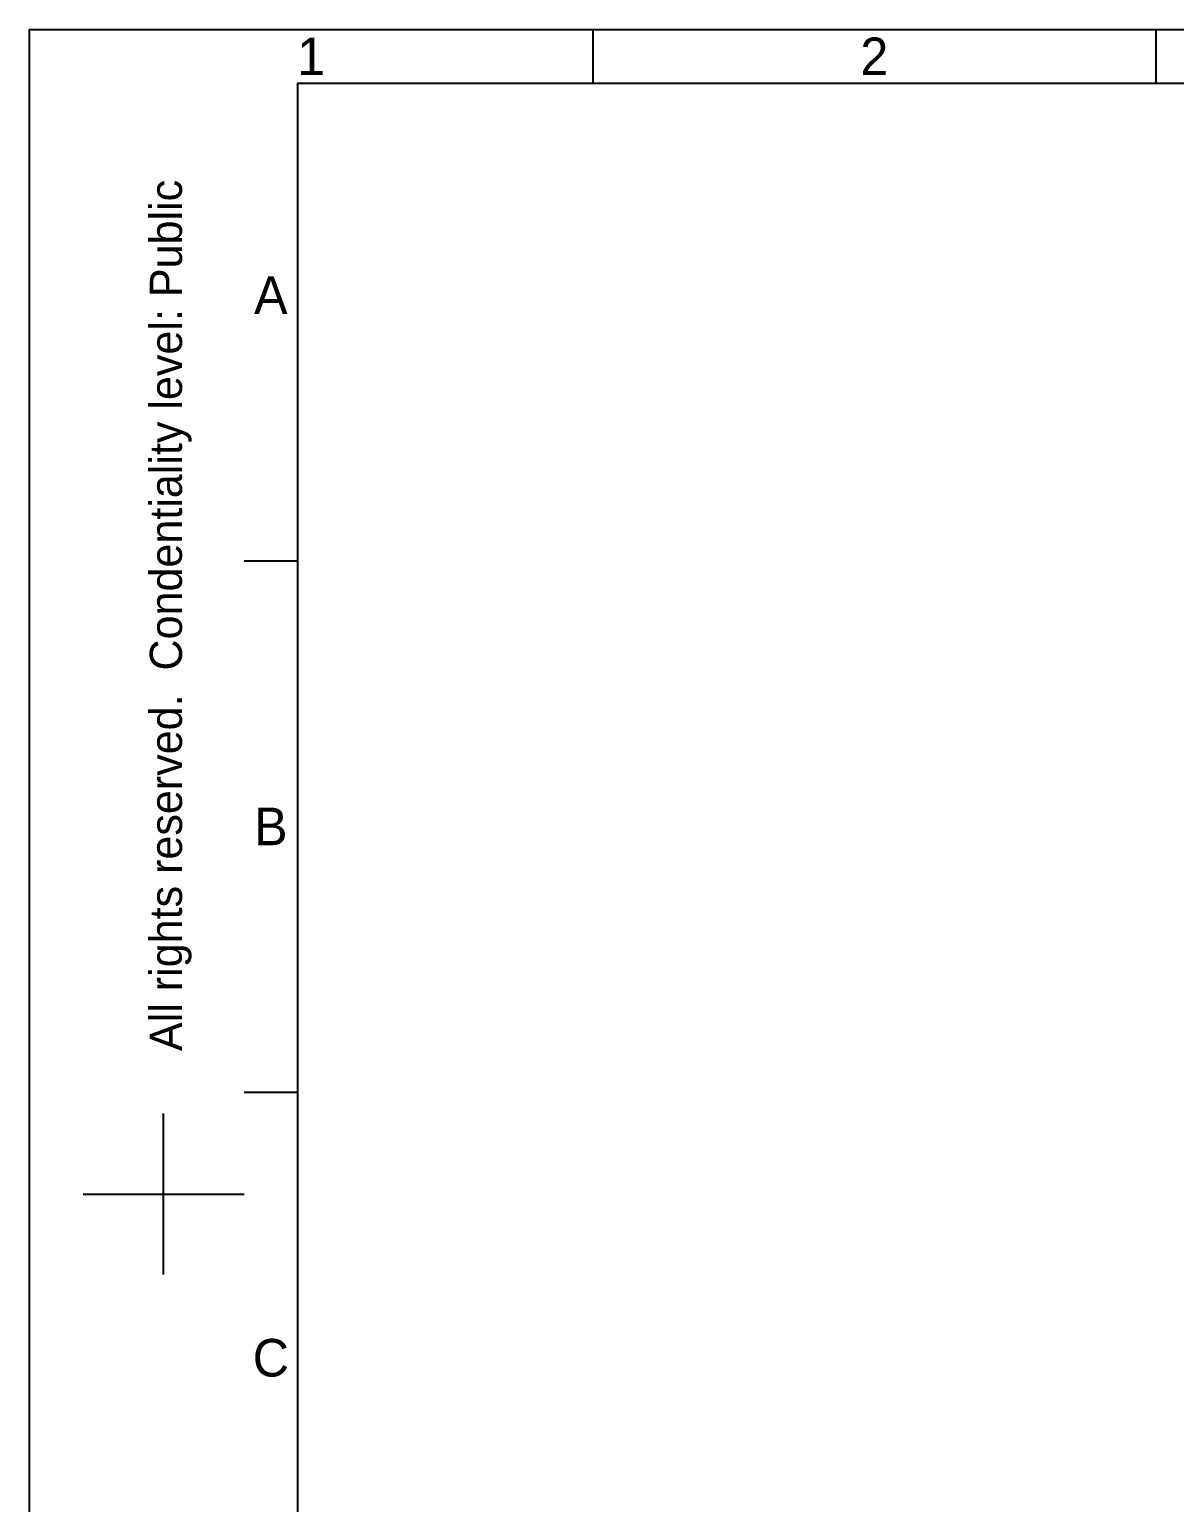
# Model space of a CAD drawing. Header units: millimetres. Extents: x 4086 to 8300, y 123 to 1549.
# Drawn here: x 6284 to 6796, y 890 to 1549 of the extents above; entities that cross this region are included whole.
import ezdxf
from ezdxf.enums import TextEntityAlignment as Align

# ---------------------------------------------------------------- set-up
doc = ezdxf.new("R2010")
doc.units = ezdxf.units.MM
doc.layers.add('多重引线', color=7, linetype='Continuous')
doc.styles.add('思源黑', font='SourceHanSansCN-Normal.ttf')

# ---------------------------------------------------------------- blocks, each defined once
blk = doc.blocks.new('图纸')
at = {"color": 2}
for p, q in [((6535.66, 1549.22), (6535.66, 1525.22)), ((6787.66, 1549.22), (6787.66, 1525.22)), ((6379.66, 1311.62), (6403.66, 1311.62)), ((6379.66, 1074.02), (6403.66, 1074.02)), ((6343.66, 992.42), (6343.66, 1064.42)), ((6307.66, 1028.42), (6379.66, 1028.42))]:
    blk.add_line(p, q, dxfattribs=at)
for points in [[(6283.66, 123.62), (6283.66, 1549.22), (8299.66, 1549.22), (8299.66, 123.62)], [(6403.66, 147.62), (6403.66, 1525.22), (8275.66, 1525.22), (8275.66, 147.62)]]:
    blk.add_lwpolyline(points, close=True, dxfattribs=at)
at = {"color": 2, "style": '思源黑'}
for s, p in [('1', (6409.66, 1537.22)), ('2', (6661.66, 1537.22)), ('A', (6391.66, 1430.42)), ('B', (6391.66, 1192.82)), ('C', (6391.66, 955.22))]:
    blk.add_text(s, height=16.8, dxfattribs=at).set_placement(p, align=Align.MIDDLE_CENTER)
blk.add_text('All rights reserved.  Condentiality level: Public', height=14.4, rotation=90, dxfattribs=at).set_placement((6344.7, 1287.18), align=Align.MIDDLE_CENTER)
at = {"color": 7, "style": '思源黑'}
for tag, height, p in [('编号', 19.2, (8134.84, 252.67)), ('比例', 8, (7939.66, 171.62))]:
    blk.add_attdef(tag, text='', height=height, dxfattribs=at).set_placement(p, align=Align.MIDDLE)
at = {"linetype": 'Continuous', "lineweight": 0, "ltscale": 0.3, "style": '思源黑'}
for tag, p in [('当前页', (8121.35, 207.93)), ('总页数', (8160.27, 207.93))]:
    blk.add_attdef(tag, text='', height=8, dxfattribs=at).set_placement(p, align=Align.MIDDLE)

msp = doc.modelspace()

# ---------------------------------------------------------------- block references
at = {"layer": '多重引线'}
msp.add_blockref('图纸', (0, 0), dxfattribs=at)

doc.saveas('drawing.dxf')
